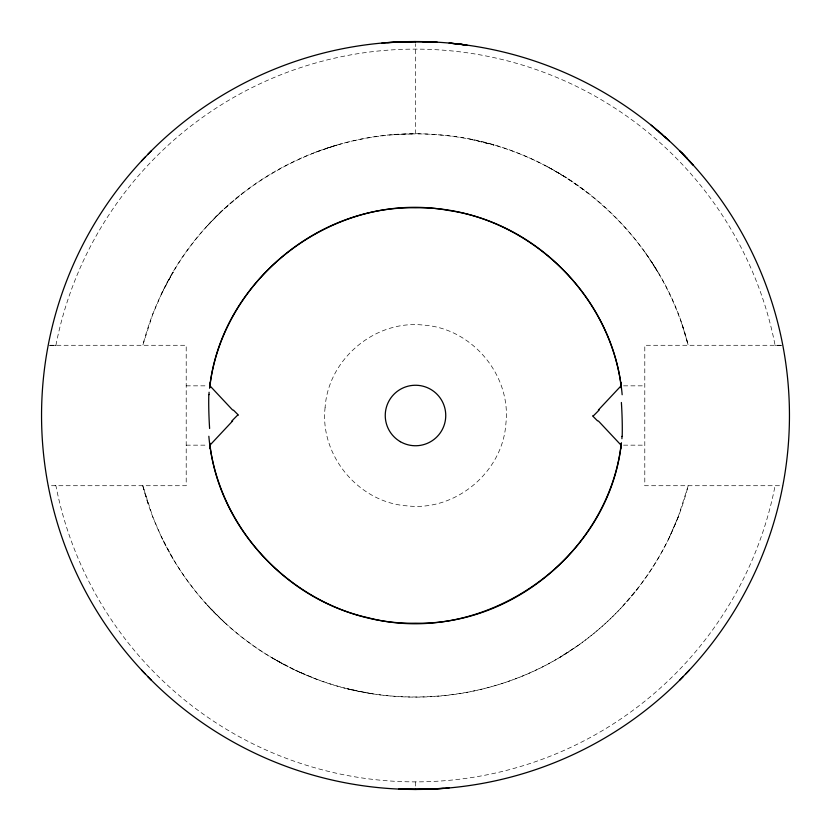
<?xml version="1.0" encoding="UTF-8"?>
<svg xmlns="http://www.w3.org/2000/svg" width="831" height="831" viewBox="0 0 831 831"><rect width="100%" height="100%" fill="white"/><g stroke="black" fill="none" stroke-linecap="round" stroke-linejoin="round"><path stroke-width="0.62" stroke-dasharray="4.16 3.12" d="M678.148 517.079L669.391 537.325L678.148 517.079L688.213 485.72A281.605 281.605 0 0 1 142.787 485.72L152.852 517.079L161.837 537.813M161.837 293.187L152.852 313.921L142.787 345.281A281.605 281.605 0 0 1 688.213 345.281C660.479 231.101 554.589 142.226 437.324 134.736C324.391 124.546 209.807 190.434 161.837 293.187L173.18 272.017L167.031 282.966M669.163 537.813C657.248 562.41 641.781 585.273 623.375 605.477L638.634 587.299M623.323 605.539C604.739 625.785 583.217 643.329 559.627 657.435L578.355 645.251M207.677 225.461L222.801 210.139L215.946 216.798M224.599 208.467L242.974 192.927M568.394 651.992C488.586 704.47 381.761 711.648 295.649 670.337L315.718 678.844M315.718 152.156L336.971 145.061L326.78 148.23M393.676 134.736L415.5 133.895L415.5 43.763M775.178 345.281L776.663 345.281M49.839 345.281L53.735 345.281M54.327 345.281L55.002 345.281M777.255 345.281L781.161 345.281M49.496 345.281L186.206 345.281L186.206 485.72L48.198 485.72M781.504 345.281L644.794 345.281L644.794 485.72L782.802 485.72M186.206 385.844L207.438 385.844M623.562 385.844L644.794 385.844M186.206 445.156L207.438 445.156M623.562 445.156L644.794 445.156M55.085 485.72L55.906 485.72A366.388 366.388 0 0 0 775.094 485.72L775.832 485.72M55.168 345.281L55.822 345.281M371.478 693.646L347.41 688.754L360.301 691.652M470.699 139.348L494.03 145.061L481.897 141.831M172.682 558.131L161.609 537.325C190.704 598.33 242.559 647.983 304.759 674.419M293.935 669.526L271.373 657.435L283.288 664.146M547.712 166.854L566.327 177.689L558.172 172.703M568.394 179.008L588.026 192.927M224.599 622.533L207.625 605.477L215.946 614.202M645.645 253.206L657.82 272.017L652.21 262.939M681.96 324.36L688.213 345.281M142.787 485.72L149.04 506.64M415.5 781.888L415.5 787.237M55.906 345.281A366.388 366.388 0 0 1 775.094 345.281M325.118 407.346C319.499 455.617 358.93 502.713 407.346 505.882C455.617 511.501 502.713 472.07 505.882 423.654C511.501 375.383 472.07 328.287 423.654 325.118C375.383 319.499 328.287 358.93 325.118 407.346"/><path stroke-width="1.25" d="M209.589 388.274C221.42 275.715 337.303 189.551 448.48 210.44C539.288 223.508 614.441 303.367 622.159 394.735M621.411 442.726C610.214 543.245 516.612 625.276 415.5 623.198C315.198 625.213 222.106 544.544 209.9 444.949M141.665 160.84L151.367 150.795M679.633 680.205L689.335 670.16M232.628 420.964L210.004 445.115M598.372 410.036L621.058 385.844M381.896 43.067L401.539 41.81L432.172 41.924L423.8 41.643M449.104 787.933L429.461 789.19L398.828 789.076L415.5 789.45L443.411 788.411M387.589 42.589L415.5 41.55L415.5 42.08M398.828 41.924L407.2 41.643M423.8 789.357L432.172 789.076M432.172 41.924L422.73 41.623L437.335 42.184M398.828 789.076L407.2 789.357M459.595 44.157L467.084 45.123M651.203 125.18L669.37 140.938M658.619 131.371L665.891 137.749M598.372 420.964L621.058 445.156L620.56 448.48L621.276 443.733C608.583 561.341 482.312 647.972 368.04 617.703C283.464 599.068 216.361 522.491 208.841 436.265M232.628 410.036L210.004 385.885L210.44 382.52L209.724 387.267C221.441 287.173 314.752 205.808 415.5 207.802C516.259 205.808 609.601 287.194 621.276 387.319L620.56 382.52L621.411 388.274M681.493 152.655L687.351 158.721L679.924 151.076L693.251 165.109L686.676 158.015M141.665 670.16L151.367 680.205M209.828 444.471L209.724 443.733L210.44 448.48L209.589 442.726M620.56 382.52L621.276 387.319M209.724 443.681L210.44 448.48M415.5 788.92L415.5 789.45M689.128 160.612A373.95 373.95 0 0 1 685.772 673.941M683.175 676.631A373.95 373.95 0 0 1 432.972 789.045M426.729 789.284A373.95 373.95 0 0 1 404.271 789.284M398.028 789.045A373.95 373.95 0 0 1 147.825 676.631M145.228 673.941A373.95 373.95 0 0 1 145.228 157.059M147.825 154.369A373.95 373.95 0 0 1 398.028 41.955M404.271 41.716A373.95 373.95 0 0 1 425.669 41.685M432.027 41.914A373.95 373.95 0 0 1 662.162 134.435M665.07 137.011A373.95 373.95 0 0 1 685.565 156.841M599.193 409.984A57.765 7.24 -44.7 0 1 593.324 415.895M592.565 415.884A57.765 6.149 44.8 0 1 597.562 420.912M621.38 402.484A29.573 1.974 88 0 1 622.18 436.514M621.92 438.747A29.594 1.163 -86.4 0 1 621.972 436.368M231.807 421.016A57.765 7.24 -44.7 0 1 237.676 415.105M238.435 415.116A57.765 6.149 44.8 0 1 233.438 410.088M209.62 428.516A29.573 1.974 88 0 1 208.82 394.486M209.08 392.253A29.594 1.163 -86.4 0 1 209.028 394.632M457.652 43.929L449.104 43.067L466.243 45.009L457.652 43.929M400.376 441.697A30.248 30.248 0 0 0 445.748 415.5A30.248 30.248 0 0 0 400.376 389.303A30.248 30.248 0 0 0 400.376 441.697"/></g></svg>
